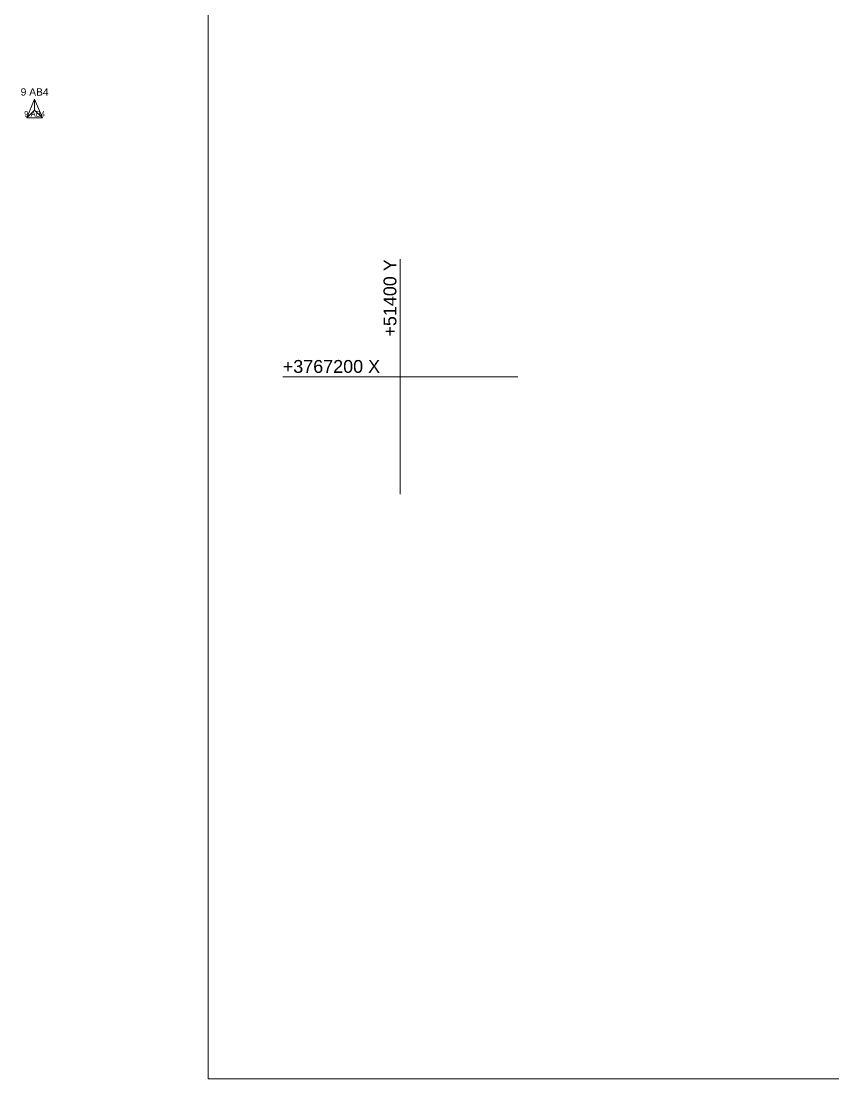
# Model space of a CAD drawing. Header units: metres. Extents: x -244 to 200, y -283 to 282.
# Drawn here: x -225.5 to -114.9, y -282.5 to -138.4 of the extents above; entities that cross this region are included whole.
import ezdxf
from ezdxf.enums import TextEntityAlignment as Align

# ---------------------------------------------------------------- set-up
doc = ezdxf.new("R2010")
doc.units = ezdxf.units.M
for name, color, linetype, lineweight in [('CONTROL', 7, 'Continuous', 0), ('DESCRIPTIONS', 1, 'Continuous', 0), ('GRIDS', 9, 'Continuous', 0), ('POINTS', 1, 'Continuous', 0), ('TITLE', 3, 'Continuous', 0)]:
    doc.layers.add(name, color=color, linetype=linetype, lineweight=lineweight)
doc.styles.add('Arial', font='arial.ttf', dxfattribs={"height": 1.68})
doc.styles.add('DEFAULT', font='Arial', dxfattribs={"height": 2.24})
doc.styles.add('DEFAULT$0$', font='Arial', dxfattribs={"height": 2.4})

msp = doc.modelspace()

# ---------------------------------------------------------------- linework, layer by layer
at = {"layer": 'CONTROL', "color": 1, "linetype": 'Continuous', "lineweight": 0}
for p, q in [((-223.66, -149), (-224.72, -151.56)), ((-222.6, -151.56), (-223.66, -149)), ((-223.66, -149), (-223.66, -150.5)), ((-223.66, -150.5), (-224.72, -151.56)), ((-223.66, -150.5), (-222.6, -151.56)), ((-224.72, -151.56), (-222.6, -151.56))]:
    msp.add_line(p, q, dxfattribs=at)
msp.add_point((-223.66, -150.5), dxfattribs=at)
at = {"layer": 'GRIDS', "color": 1, "linetype": 'Continuous', "lineweight": 0}
for p, q in [((-173.86, -202.82), (-173.86, -170.82)), ((-189.86, -186.82), (-157.86, -186.82))]:
    msp.add_line(p, q, dxfattribs=at)
at = {"layer": 'POINTS', "color": 1, "linetype": 'Continuous', "lineweight": 0}
msp.add_point((-223.66, -150.5), dxfattribs=at)
at = {"layer": 'TITLE', "color": 5, "linetype": 'Continuous', "lineweight": 0}
for p, q in [((-200, -282.5), (-200, 282.5)), ((200, -282.5), (-200, -282.5))]:
    msp.add_line(p, q, dxfattribs=at)

# ---------------------------------------------------------------- texts
at = {"layer": 'CONTROL', "color": 1, "linetype": 'Continuous', "lineweight": -3, "style": 'DEFAULT$0$'}
msp.add_text('9 AB4', height=1, dxfattribs=at).set_placement((-223.66, -148.82), align=Align.BOTTOM_CENTER)
at = {"layer": 'DESCRIPTIONS', "color": 9, "linetype": 'Continuous', "lineweight": -3, "style": 'Arial'}
msp.add_text('9 AB4', height=0.75, dxfattribs=at).set_placement((-223.66, -150.63), align=Align.TOP_CENTER)
at = {"layer": 'GRIDS', "color": 6, "linetype": 'Continuous', "lineweight": -3, "style": 'DEFAULT'}
msp.add_text('+51400 Y', height=1.75, rotation=90, dxfattribs=at).set_placement((-173.86, -170.82), align=Align.BOTTOM_RIGHT)
msp.add_text('+3767200 X', height=1.75, dxfattribs=at).set_placement((-189.86, -186.82), align=Align.BOTTOM_LEFT)

doc.saveas('drawing.dxf')
